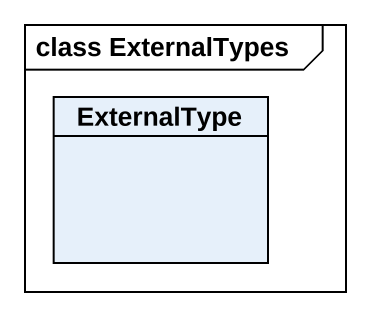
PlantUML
@startuml
mainframe class ExternalTypes
hide circle
hide empty members
class ExternalType
@enduml
